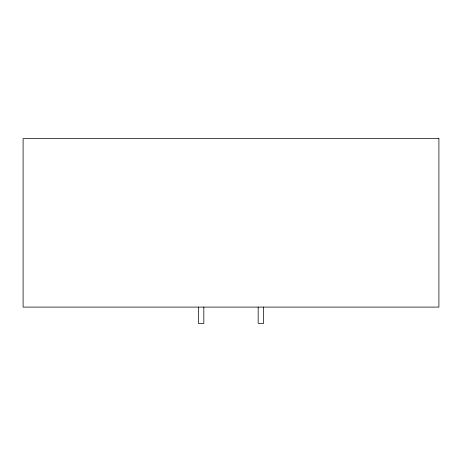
<?xml version="1.0" encoding="UTF-8"?>
<svg xmlns="http://www.w3.org/2000/svg" width="462" height="462" viewBox="0 0 462 462"><rect width="100%" height="100%" fill="white"/><g stroke="black" fill="none" stroke-linecap="round" stroke-linejoin="round"><path stroke-width="0.69" d="M263.611 307.091L263.611 323.4L258.177 323.4L258.177 307.091M203.823 307.091L203.823 323.4L198.389 323.4L198.389 307.091M438.9 138.6L23.1 138.6L23.1 307.091L438.9 307.091L438.9 138.6"/></g></svg>
